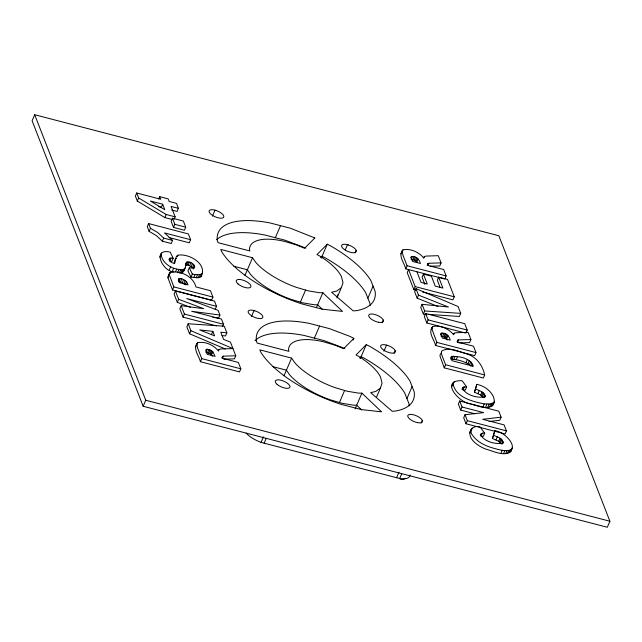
<?xml version="1.0" encoding="UTF-8"?>
<svg xmlns="http://www.w3.org/2000/svg" width="642" height="642" viewBox="0 0 642 642"><rect width="100%" height="100%" fill="white"/><g stroke="black" fill="none" stroke-linecap="round" stroke-linejoin="round"><path stroke-width="0.96" d="M167.971 277.858L169.857 272.593C179.816 269.929 193.314 276.261 195.946 286.926L210.448 290.714L212.935 297.094L211.603 300.183L172.513 289.991L167.971 277.858L169.344 273.524M476.452 405.672C503.015 414.483 497.068 388.506 476.837 384.357L474.478 392.182L480.657 395.015L483.306 397.703M484.686 433.23L482.311 433.165L480.978 436.247L483.354 436.311L484.686 433.23L480.128 426.994C474.181 424.843 467.649 429.988 472.865 435.669C478.94 444.103 489.557 447.402 499.227 449.697C524.057 455.732 508.432 432.459 494.846 430.662L492.486 438.478L498.665 441.311L501.314 443.999M174.142 263.621L175.194 259.336L176.542 258.285M201.668 275.314L201.098 276.614L198.185 277.761L191.019 277.135L187.945 270.9L189.278 267.81L193.226 268.123L194.695 266.759C193.94 263.565 190.072 261.454 186.934 262.048L186.22 262.907C185.715 266.928 184.671 273.452 179.343 272.994L180.667 269.905L183.508 269.439L185.249 267.754M474.478 392.182L476.837 384.357M492.486 438.478L494.846 430.662M475.802 389.1C479.141 390.633 485.175 392.085 485.047 396.708C477.873 398.481 466.164 395.416 462.433 388.29L463.307 387.142L466.67 386.933L465.346 390.015L462.97 389.951L464.302 386.869M493.818 435.396C497.157 436.929 503.192 438.382 503.063 443.004C495.881 444.778 484.172 441.712 480.441 434.586L482.311 433.165M173.821 271.855C162.233 271.526 151.761 247.796 170.178 252.105L173.18 258.269L171.847 261.35L169.713 261.133L171.037 258.044L173.18 258.269M159.842 257.33L161.503 253.092M470.979 404.003C459.6 403.465 438.967 379.912 462.12 380.698L466.67 386.933M451.687 386.757L453.396 382.488M512.581 447.554C509.162 459.399 493.273 450.989 485.625 449.055C478.178 446.118 465.619 438.189 471.405 428.784M337.283 296.363L337.828 294.726M341.392 287.592L343.013 282.673L341.448 276.622A50.196 19.774 23.3 0 0 319.732 256.03L317.004 254.553L327.26 244.217L330.558 245.878A84.888 33.44 23.3 0 1 370.891 280.626L375.113 291.291A84.888 33.44 23.3 0 1 356.206 310.704L353.156 310.856L331.641 292.238L336.697 291.051L341.392 287.592L336.946 297.92M380.449 387.993L382.07 383.073L380.505 377.023A50.196 19.774 23.3 0 0 358.782 356.43L356.061 354.954L366.309 344.618L369.607 346.279A84.888 33.44 23.3 0 1 409.949 381.027L414.162 391.692A84.888 33.44 23.3 0 1 395.255 411.097L392.214 411.257L370.691 392.639L375.755 391.443L380.449 387.993L376.373 397.462M183.917 270.836L184.398 269.488M492.879 405.271L494.573 401.258M510.888 451.567L511.257 450.644M34.692 114.733L32.1 120.752L143.158 406.258L607.308 527.267L609.9 521.248L498.842 235.742L34.692 114.733L145.75 400.239L143.158 406.258M171.599 209.99L177.08 211.419L178.404 208.329L176.47 203.353L169.159 201.444L168.156 198.859L159.73 196.669L160.733 199.253L136.714 192.985L135.382 196.075L137.324 201.05L164.89 217.598L172.032 219.46M137.324 201.05L138.648 197.969L136.714 192.985M158.734 198.98L159.73 196.669M190.618 239.723L188.371 233.945L148.615 223.577L147.283 226.666L149.121 231.393L156.295 235.534L162.346 241.183L171.254 243.511L172.586 240.421L164.569 232.934L190.618 239.723L189.286 242.812L169.031 237.532M149.121 231.393L150.453 228.311L148.615 223.577M162.675 204.228L164.817 209.733L150.372 201.026L162.675 204.228L161.343 207.318L158.51 206.58M164.89 217.598L166.214 214.508L175.146 216.844L174.151 219.155M162.346 241.183L163.678 238.102L157.619 232.444L150.453 228.311M172.481 218.224L171.149 221.313L173.525 227.412L184.398 230.253L185.731 227.164L183.355 221.065L172.481 218.224L174.849 224.331L173.525 227.412M161.607 253.799L160.171 256.174M169.063 259.817L169.729 258.269L171.037 258.044M169.287 269.945L170.612 266.863C165.901 264.335 161.479 259.841 161.166 254.248M169.857 272.593L168.011 276.606M177.208 256.744L177.874 255.203C188.796 253.157 208.016 263.95 201.098 276.614M170.178 273.524L170.844 271.983M172.313 271.357L173.645 268.276L180.667 269.905M175.667 271.582L176.662 269.263M177.481 272.81L178.813 269.728M172.513 289.991L173.846 286.902L169.303 274.768M180.908 272.898L182.232 269.809M178.275 280.233L178.941 278.684C182.938 278.179 187.119 280.859 188.026 284.863L179.311 282.592L178.34 279.366L178.941 278.684M185.225 265.218L186.22 262.907M182.184 272.521L183.508 269.439M185.939 264.36L186.934 262.048M180.169 278.572L178.837 281.661L182.272 282.576L185.177 284.751L186.509 281.661M183.187 271.847L184.511 268.765M215.198 309.412L216.523 306.33L214.5 301.122L175.41 290.93L174.086 294.02L177.336 302.374L190.313 307.245M185.61 265.13L186.686 264.937L188.01 261.856M180.474 281.942L181.806 278.853M186.686 264.937L188.05 265.138L189.382 262.056M182.272 282.576L183.604 279.487M193.74 264.656L192.407 267.738L189.631 265.716L190.955 262.626M212.39 216.202L214.982 210.175M183.877 283.491L185.201 280.41M191.155 266.607L192.48 263.525M177.336 302.374L178.661 299.292L175.41 290.93M193.186 269.022L194.51 265.94M186.758 284.847L187.416 283.307M194.036 268.3L194.695 266.759M191.019 277.135L192.351 274.046L189.278 267.81M178.661 299.292L203.691 308.69L181.164 305.712L179.832 308.802L183.082 317.156L216.45 325.863M193.756 277.633L195.08 274.543L199.518 274.672L202.423 273.532M196.147 277.834L197.471 274.752M198.185 277.761L199.518 274.672M199.887 277.392L201.219 274.303M183.082 317.156L184.415 314.074L181.164 305.712M222.06 335.581L225.519 335.959L226.851 332.877L224.259 326.216L188.178 323.753L186.854 326.842L189.55 333.776L225.23 348.951M189.55 333.776L190.875 330.694L188.178 323.753M226.851 332.877L220.8 332.219L223.609 339.441L230.446 342.122L235.758 355.772L223.456 356.166L222.565 356.422L222.268 357.738L222.485 358.3L238.351 362.441L240.83 368.821L239.506 371.911L200.416 361.719C199.068 355.756 192.279 348.534 197.656 342.732C205.095 341.119 213.497 344.955 218.296 350.733L219.091 349.449L220.752 348.967L232.958 348.582L190.875 330.694M197.656 342.732L195.505 346.865M211.531 334.418L212.855 331.336L199.694 329.94L214.613 335.854L212.855 331.336M216.523 306.33L186.718 298.562L218.087 310.343L219.917 315.053L218.593 318.143L212.743 317.357M200.416 361.719L201.749 358.629L197.624 348.036L196.829 343.783M207.206 349.248L206.162 349.4L205.753 350.115L207.157 354.304L215.102 356.374L212.871 351.872L210.062 349.946L207.206 349.248L205.881 352.338L209.91 353.606L212.333 356.174M207.486 352.618L208.819 349.529M208.738 353.028L210.062 349.946M209.91 353.606L211.242 350.524M222.501 326.577L223.504 324.266L221.474 319.058L191.669 311.29L219.917 315.053M210.889 354.272L212.221 351.19M244.995 275.29L252.555 257.731L220.784 249.441L221.618 251.552A84.888 33.44 23.3 0 0 302.173 303.979L322.38 309.211L342.523 311.41L322.846 292.752L319.547 292.728L308.256 290.85L296.147 287.279A50.196 19.774 23.3 0 1 255.709 262.321L252.555 257.731M211.539 354.954L212.871 351.872M218.424 350.989L219.091 349.449M221.899 357.963L222.565 356.422M222.461 358.477L223.456 356.166M275.338 237.717L280.53 225.663M251.439 316.594L254.039 310.567M235.758 355.772L234.426 358.854L223.801 359.135M300.392 302.109L305.584 290.056M321.273 258.108L327.26 244.217M284.045 375.69L291.604 358.124L259.841 349.842L260.676 351.952A84.888 33.44 23.3 0 0 341.231 404.38L361.438 409.612L381.581 411.811L361.895 393.153L358.597 393.129L347.306 391.251L335.204 387.68A50.196 19.774 23.3 0 1 294.758 362.722L291.604 358.124M316.466 307.558L322.846 292.752M246.127 433.053A19.276 7.592 23.3 0 0 261.053 442.378L263.429 436.865M345.236 249.874L347.466 244.714M264.127 443.181L266.109 438.582M314.395 338.109L319.588 326.064M355.002 252.948L356.117 250.364M367.874 298.169L373.066 286.115M353.14 340.083L353.878 338.366L350.002 336.408L329.386 328.6L309.179 323.367A84.888 33.44 23.3 0 0 256.455 341.287L257.161 343.085L288.924 351.367L288.547 349.906A50.196 19.774 23.3 0 1 323.311 341.729L335.421 345.3L343.63 348.702L353.878 338.366M441.086 262.883L428.784 263.276L427.5 264.087L427.813 265.411L443.678 269.544L446.158 275.932L444.834 279.021L405.744 268.829C404.396 262.867 397.607 255.644 402.983 249.842C410.423 248.229 418.825 252.065 423.624 257.835L424.418 256.559L426.079 256.078L438.285 255.693L441.086 262.883L439.754 265.965L430.1 266.221M402.983 249.842L400.833 253.975M339.441 402.51L344.634 390.456M360.331 358.501L366.309 344.618M382.126 322.677L383.242 320.093M405.744 268.829L407.076 265.74L402.951 255.147L402.157 250.894M410.824 258.06L411.49 256.511C415.799 255.813 419.643 259.368 420.43 263.485L412.485 261.414L411.081 257.225L411.49 256.511M412.533 256.359L411.209 259.448L414.066 260.138L416.867 262.064L418.199 258.983M412.814 259.729L414.146 256.639M414.066 260.138L415.39 257.057M415.238 260.716L416.57 257.635M416.217 261.382L417.549 258.301M355.122 408.882L361.895 393.153M423.752 258.1L424.418 256.559M383.924 351.134L386.516 345.107M413.857 289.678L415.181 286.597L408.561 269.56L407.229 272.641L413.857 289.678L415.767 290.176M428.206 314.371L459.399 316.466L460.723 313.376L458.043 306.491L415.984 288.659L414.66 291.741L417.172 298.193L438.013 306.491M427.227 265.074L427.893 263.525M422.436 291.917L452.947 299.87L454.271 296.789L447.522 279.439L438.671 277.135L442.94 288.106L435.236 286.099L431.392 276.204L423.415 274.126L422.091 277.208L424.884 284.406M427.789 265.587L428.784 263.276M417.172 298.193L418.496 295.111L415.984 288.659M394.06 353.349L395.175 350.765M418.496 295.111L448.405 307.012L422.075 304.316L420.751 307.398L423.335 314.042L426.256 314.243M438.671 277.135L437.346 280.217L440.187 287.536M423.335 314.042L424.659 310.961L422.075 304.316M465.883 333.15L467.216 330.06L464.736 323.688L425.654 313.497L424.322 316.586L426.802 322.958L464.936 332.901M426.802 322.958L428.126 319.868L425.654 313.497M431.978 327.54C428.11 333.471 434.457 339.698 435.565 345.476L474.647 355.668L475.979 352.586L473.491 346.198L457.626 342.066L457.409 341.504L457.714 340.18L458.605 339.931L470.899 339.53L468.106 332.347L455.892 332.733L454.239 333.214L453.437 334.49C448.638 328.72 440.235 324.884 432.796 326.497L431.978 327.54L431.994 329.266L436.889 342.395L435.565 345.476M431.472 329.579L432.796 326.497M406.932 398.562L412.116 386.516M440.637 334.707L441.303 333.166C445.62 332.468 449.456 336.023 450.243 340.14L442.298 338.069L440.893 333.88L441.303 333.166M442.354 333.013L441.022 336.103L445.058 337.371L447.474 339.939M442.635 336.376L443.967 333.294M443.879 336.793L445.211 333.704M445.058 337.371L446.383 334.281M446.038 338.037L447.362 334.947M446.688 338.719L448.012 335.638M453.573 334.755L454.239 333.214M396.612 477.712L398.979 472.207M444.256 367.834L445.588 364.752L441.913 355.307L441.287 352.875L441.6 351.166C449.328 346.134 459.688 352.065 467.641 354.167C476.878 357.313 482.672 365.619 484.67 374.944L483.346 378.026L444.256 367.834L439.963 355.957L440.268 354.256L441.407 353.14M421.184 423.078L422.292 420.494M457.048 341.721L457.714 340.18M450.836 358.075L451.503 356.535C459.094 356.069 470.53 357.899 473.323 366.269L451.968 360.7L451.045 358.003L451.503 356.535M457.602 342.242L458.605 339.931M401.659 473.924L399.685 478.515L261.053 442.378M452.265 356.174L450.941 359.263C457.337 359.392 464.086 361.165 469.446 364.744L470.771 361.655M452.145 359.159L453.477 356.069M453.902 359.311L455.226 356.23M456.189 359.737L457.521 356.647M470.899 339.53L469.575 342.619L458.95 342.9M453.236 383.924L454.231 381.613M465.996 362.658L467.328 359.576M468.002 363.693L469.326 360.603M470.514 366.036L471.846 362.955M462.007 389.156L462.673 387.616M472.055 366.253L472.713 364.712M462.304 389.453L463.307 387.142M489.084 421.489L499.773 420.269L501.105 417.18L498.778 411.193L459.688 401.001L458.356 404.083L460.691 410.077L474.791 413.753M460.691 410.077L462.015 406.996L459.688 401.001M462.015 406.996L483.643 412.629L465.033 414.74L463.701 417.822L466.012 423.76L505.102 433.952L506.426 430.862L504.098 424.884L482.64 419.29L501.105 417.18M477.953 393.586L479.285 390.497M466.012 423.76L467.344 420.679L465.033 414.74M480.657 395.015L481.982 391.925M481.709 395.753L483.041 392.671M482.567 396.547L483.891 393.466M484.004 397.502L485.007 395.191M484.533 397.583L485.2 396.042M469.695 433.053L471.027 429.963M471.244 430.228L472.239 427.909M482.928 407.012L484.253 403.93L490.961 403.914L494.204 402.189M485.561 407.269L486.885 404.187M487.792 407.245L489.124 404.155M489.629 406.996L490.961 403.914M491.098 406.587L492.422 403.505M492.173 406.009L493.505 402.927M480.32 435.749L481.315 433.438M495.969 439.882L497.293 436.793M498.665 441.311L499.998 438.221M499.717 442.049L501.049 438.967M500.575 442.844L501.9 439.762M502.02 443.799L503.015 441.487M502.542 443.879L503.208 442.338M500.937 453.316L502.261 450.227M503.569 453.565L504.901 450.483M505.8 453.541L507.132 450.459M507.637 453.292L508.97 450.211M509.106 452.883L510.43 449.801M510.181 452.313L511.513 449.223M169.729 258.269L169.183 258.951C169.287 261.559 172.337 263.501 174.785 263.076L175.715 258.188L176.526 256.246L177.874 255.203M452.064 385.577L452.899 384.694M470.08 431.873L470.907 430.999M320.703 257.643L322.067 256.27L325.366 257.932A84.888 33.44 23.3 0 1 365.699 292.68L369.92 303.345A84.888 33.44 23.3 0 1 370.129 305.488M359.753 358.043L361.117 356.663L364.423 358.324A84.888 33.44 23.3 0 1 404.757 393.073L408.978 403.738A84.888 33.44 23.3 0 1 409.187 405.888M424.659 310.961L460.723 313.376M484.253 403.93C472.464 401.483 455.579 397.446 453.019 383.667M192.351 274.046L195.08 274.543M407.076 265.74L446.158 275.932M178.404 208.329L171.101 206.427L175.146 216.844M415.181 286.597L454.271 296.789M174.849 224.331L185.731 227.164M163.678 238.102L172.586 240.421M233.889 266.261L247.363 269.776L250.516 274.375A50.196 19.774 23.3 0 0 290.962 299.332L303.064 302.904L314.355 304.781L317.654 304.806L322.573 309.468M428.126 319.868L467.216 330.06M436.889 342.395L475.979 352.586M173.846 286.902L212.935 297.094M445.588 364.752L484.67 374.944M184.415 314.074L223.504 324.266M272.938 366.662L286.42 370.177L289.574 374.767A50.196 19.774 23.3 0 0 330.012 399.725L342.122 403.296L353.405 405.182L356.711 405.206L361.631 409.869M467.344 420.679L506.426 430.862M201.749 358.629L240.83 368.821M145.75 400.239L609.9 521.248M471.822 404.316L475.529 405.407M188.05 265.138L189.631 265.716M305.761 248.061L285.144 240.252L264.937 235.02A84.888 33.44 23.3 0 0 216.627 239.707M344.81 348.462L324.202 340.653L303.995 335.421A84.888 33.44 23.3 0 0 255.002 340.758M170.612 266.863L173.645 268.276M138.648 197.969L166.214 214.508M423.415 274.126L427.267 284.021L421.056 282.4L416.907 271.735M410.045 475.056A19.276 7.592 23.3 0 1 399.685 478.515A19.276 7.15 -56.8 0 0 405.752 478.322M314.829 237.965L304.573 248.302L296.363 244.899L284.254 241.328A50.196 19.774 23.3 0 0 249.497 249.505L249.874 250.966L218.111 242.684L217.397 240.886A84.888 33.44 23.3 0 1 270.13 222.967L290.336 228.199L314.829 237.965M215.704 210.351L213.826 209.886A7.937 3.13 23.3 0 0 209.099 211.691L209.541 212.703A7.937 3.13 23.3 0 0 218.473 217.895A7.937 3.13 23.3 0 0 223.721 215.889A7.937 3.13 23.3 0 0 215.704 210.351M254.754 310.752L252.876 310.287A7.937 3.13 23.3 0 0 248.149 312.092L248.598 313.103A7.937 3.13 23.3 0 0 257.522 318.296A7.937 3.13 23.3 0 0 262.771 316.289A7.937 3.13 23.3 0 0 254.754 310.752M378.467 322.252L376.573 321.754A7.937 3.13 23.3 0 1 368.757 316.169A7.937 3.13 23.3 0 1 374.27 314.331A7.937 3.13 23.3 0 1 383.049 319.604L383.435 320.599A7.937 3.13 23.3 0 1 378.467 322.252M417.517 422.645L415.623 422.155A7.937 3.13 23.3 0 1 407.806 416.562A7.937 3.13 23.3 0 1 413.328 414.732A7.937 3.13 23.3 0 1 422.107 420.004L422.492 421A7.937 3.13 23.3 0 1 417.517 422.645M348.566 245.011L346.672 244.498A7.937 3.13 23.3 0 0 341.721 246.688A7.937 3.13 23.3 0 0 349.938 252.178A7.937 3.13 23.3 0 0 356.318 250.942L355.973 249.955A7.937 3.13 23.3 0 0 348.566 245.011M387.624 345.412L385.722 344.898A7.937 3.13 23.3 0 0 380.778 347.089A7.937 3.13 23.3 0 0 388.996 352.57A7.937 3.13 23.3 0 0 395.376 351.343L395.031 350.355A7.937 3.13 23.3 0 0 387.624 345.412M277.103 384.357A7.937 3.13 23.3 0 0 289.646 387.624A7.937 3.13 23.3 0 0 281.148 380.273A7.937 3.13 23.3 0 0 277.103 384.357M238.046 283.957A7.937 3.13 23.3 0 0 250.597 287.231A7.937 3.13 23.3 0 0 242.098 279.872A7.937 3.13 23.3 0 0 238.046 283.957"/></g></svg>
